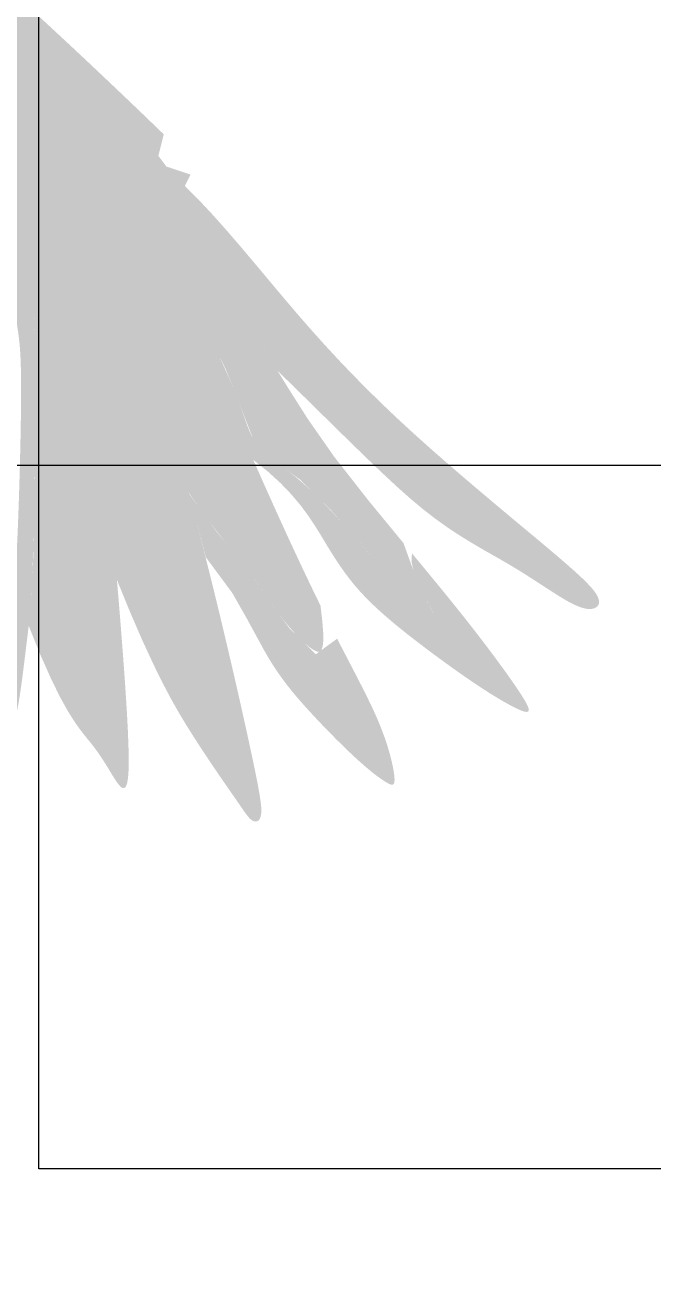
# Model space of a CAD drawing. Header units: millimetres. Extents: x 471 to 1044, y 7 to 541.
# Drawn here: x 847.76 to 855.75, y 113.46 to 129.3 of the extents above; entities that cross this region are included whole.
import ezdxf

# ---------------------------------------------------------------- set-up
doc = ezdxf.new("R2010")
doc.units = ezdxf.units.MM
doc.layers.add('Images', color=7, linetype='Continuous')
doc.layers.add('magpiefill', color=3, linetype='Continuous')
picture_1 = doc.add_image_def('image5.jpg', size_in_pixel=(1024, 768))
picture_2 = doc.add_image_def('image3.png', size_in_pixel=(1746, 774))

msp = doc.modelspace()

# ---------------------------------------------------------------- hatches: boundary and pattern name
at = {"layer": 'magpiefill', "true_color": 0x010101}
h = msp.add_hatch(color=18, dxfattribs=at)
h.dxf.hatch_style = 1
edge = h.paths.add_edge_path()
edge.add_line((837.7639250257876, 129.2351190321967), (836.7933756990819, 129.1358991152461))
edge.add_line((836.7933756990819, 129.1358991152461), (835.1414601036887, 128.050901048812))
edge.add_line((835.1414601036888, 128.0509010488119), (831.7432370940279, 125.5978614652768))
edge.add_line((831.743237094028, 125.5978614652769), (829.7609395849938, 123.7109072163996))
edge.add_line((829.7609395849938, 123.7109072163996), (829.430557671353, 123.7109072163996))
edge.add_line((829.4305576713527, 123.7109072163996), (829.1001742509147, 123.9939506670663))
edge.add_line((829.1001742509147, 123.9939506670664), (829.0529768346804, 124.1826457786189))
edge.add_line((829.0529768346805, 124.1826457786189), (828.0618280801633, 123.4278645490707))
edge.add_line((828.0618280801634, 123.4278645490707), (826.7402974120056, 122.4843874246321))
edge.add_line((826.7402974120055, 122.4843874246321), (826.5987051633023, 123.0976477121847))
edge.add_line((826.5987051633022, 123.0976477121848), (826.6459025795365, 123.4278645490708))
edge.add_line((826.6459025795366, 123.4278645490707), (827.2122730811469, 124.0411240532855))
edge.add_line((827.2122730811468, 124.0411240532856), (827.4010627460843, 124.182645778619))
edge.add_line((827.4010627460843, 124.1826457786189), (827.2594704973811, 124.2769933343952))
edge.add_line((827.2594704973812, 124.2769933343952), (826.3627165753329, 123.6637338301804))
edge.add_line((826.3627165753328, 123.6637338301804), (826.1267294941608, 123.8524289417329))
edge.add_line((826.1267294941608, 123.8524289417329), (826.1267294941608, 123.9939506670664))
edge.add_line((826.1267294941608, 123.9939506670664), (825.7491486574885, 123.9939506670664))
edge.add_line((825.7491486574884, 123.9939506670664), (825.6075564087852, 124.1826457786189))
edge.add_line((825.6075564087853, 124.1826457786189), (826.8346922444742, 124.8430794523909))
edge.add_line((826.8346922444744, 124.8430794523909), (827.0706793256461, 125.2676438450531))
edge.add_line((827.0706793256461, 125.267643845053), (827.4954575785532, 125.6450348514962))
edge.add_line((827.4954575785532, 125.6450348514962), (826.6459025795366, 125.5035131261627))
edge.add_line((826.6459025795366, 125.5035131261627), (827.3066679136155, 126.0695992441583))
edge.add_line((827.3066679136155, 126.0695992441583), (829.5249525038216, 127.343293205483))
edge.add_line((829.5249525038216, 127.343293205483), (831.6016448453247, 128.8528564479172))
edge.add_line((831.6016448453247, 128.8528564479172), (833.9615216842341, 130.2208979650181))
edge.add_line((833.9615216842342, 130.220897965018), (835.3774486916583, 131.0700267503425))
edge.add_line((835.3774486916582, 131.0700267503425), (835.5190409403614, 131.588939482119))
edge.add_line((835.5190409403613, 131.588939482119), (836.038214025737, 131.9191563190049))
edge.add_line((836.038214025737, 131.9191563190049), (836.6045845273471, 131.6832870378952))
edge.add_line((836.6045845273472, 131.6832870378952), (836.9821653640198, 131.7304612074523))
edge.add_line((836.9821653640197, 131.7304612074523), (837.7845229468018, 132.3908948812242))
edge.add_line((837.7845229468019, 132.3908948812242), (838.4452897876781, 132.8154592738865))
edge.add_line((838.4452897876781, 132.8154592738865), (838.4924872039124, 131.8719821494478))
edge.add_line((838.4924872039126, 131.8719821494478), (838.3036960321776, 131.1643750894567))
edge.add_line((838.3036960321776, 131.1643750894567), (838.1149063672399, 131.0700267503426))
edge.add_line((838.1149063672399, 131.0700267503425), (837.8317203630362, 131.1643750894567))
edge.add_line((837.8317203630361, 131.1643750894567), (837.4541410331609, 130.7869840830137))
edge.add_line((837.454141033161, 130.7869840830137), (838.0367201548407, 130.2916686194074))
edge.add_line((838.0367201548406, 130.2916686194074), (838.1390181398857, 130.7347378011408))
edge.add_line((838.1390181398858, 130.7347378011408), (838.6164092390289, 131.0073957591307))
edge.add_line((838.6164092390288, 131.0073957591306), (839.3324951343449, 131.0414780038793))
edge.add_line((839.332495134345, 131.0414780038794), (839.7416870745257, 130.9051490248845))
edge.add_line((839.7416870745255, 130.9051490248845), (839.7416870745255, 130.598408822146))
edge.add_line((839.7416870745255, 130.5984088221459), (839.4006942933074, 130.4620798431511))
edge.add_line((839.4006942933074, 130.4620798431511), (838.7528060501568, 130.3257508641561))
edge.add_line((838.7528060501566, 130.325750864156), (838.0026198219604, 129.7463527034277))
edge.add_line((838.0026198219605, 129.7463527034278), (838.0026198219605, 129.337365766443))
edge.add_line((838.0026198219605, 129.337365766443), (838.6164092390288, 129.5759414796841))
edge.add_line((838.6164092390288, 129.575941479684), (840.1167801886234, 130.1553396404125))
edge.add_line((840.1167801886234, 130.1553396404125), (841.1056627197898, 130.7006555563921))
edge.add_line((841.1056627197897, 130.700655556392), (842.0945437441586, 131.4163826961153))
edge.add_line((842.094543744159, 131.4163826961154), (843.3903202304608, 132.3706855490798))
edge.add_line((843.3903202304607, 132.3706855490798), (842.7083331612273, 132.1321098358387))
edge.add_line((842.7083331612268, 132.1321098358387), (842.060444918076, 131.8935341225975))
edge.add_line((842.0604449180762, 131.8935341225975), (841.3784578488428, 132.0639453463412))
edge.add_line((841.3784578488426, 132.0639453463413), (840.7646684317742, 132.5751790175721))
edge.add_line((840.7646684317742, 132.5751790175721), (840.3895753176764, 133.3249876187064))
edge.add_line((840.3895753176764, 133.3249876187064), (840.2531785065486, 134.1770437374246))
edge.add_line((840.2531785065487, 134.1770437374245), (840.4236756505564, 134.9609353666453))
edge.add_line((840.4236756505563, 134.9609353666453), (841.1397615458724, 135.7448269958661))
edge.add_line((841.1397615458725, 135.7448269958661), (840.7646684317745, 135.6084980168711))
edge.add_line((840.7646684317742, 135.6084980168711), (838.9915023531269, 134.6882774086554))
edge.add_line((838.9915023531269, 134.6882774086554), (837.4570295638548, 133.8362212899372))
edge.add_line((837.4570295638548, 133.8362212899373), (836.6045468574109, 133.1545763949627))
edge.add_line((836.6045468574109, 133.1545763949627), (836.1612545843503, 132.5070145280746))
edge.add_line((836.1612545843504, 132.5070145280746), (835.6838634852073, 132.1321098358387))
edge.add_line((835.6838634852072, 132.1321098358387), (835.1723735599815, 131.9957808568438))
edge.add_line((835.1723735599815, 131.9957808568438), (834.8654780980487, 132.1321098358387))
edge.add_line((834.8654780980489, 132.1321098358387), (834.6949824608386, 132.336603304331))
edge.add_line((834.6949824608384, 132.336603304331), (834.729081286921, 132.8137539474754))
edge.add_line((834.729081286921, 132.8137539474754), (835.0700740681391, 133.5976455766962))
edge.add_line((835.0700740681391, 133.5976455766962), (834.8313792719662, 134.1088792479271))
edge.add_line((834.8313792719662, 134.1088792479271), (834.7631801130035, 133.6658100661936))
edge.add_line((834.7631801130035, 133.6658100661936), (834.4562861578681, 133.4613165977012))
edge.add_line((834.4562861578681, 133.4613165977013), (833.7060999296722, 133.0182474159679))
edge.add_line((833.7060999296721, 133.0182474159678), (833.4674051334991, 133.1886586397115))
edge.add_line((833.4674051334994, 133.1886586397115), (833.2287088305291, 133.3249876187064))
edge.add_line((833.2287088305291, 133.3249876187064), (832.9900140343561, 133.5635633319475))
edge.add_line((832.9900140343561, 133.5635633319474), (832.887716049311, 133.9384680241834))
edge.add_line((832.8877160493112, 133.9384680241835), (832.9218148753937, 134.1770437374246))
edge.add_line((832.9218148753937, 134.1770437374245), (832.6149209202581, 134.245208226922))
edge.add_line((832.6149209202581, 134.245208226922), (832.4444237762506, 134.3815372059169))
edge.add_line((832.4444237762505, 134.3815372059169), (832.2057274732799, 134.620112919158))
edge.add_line((832.2057274732799, 134.620112919158), (832.0011315031899, 134.8927708771479))
edge.add_line((832.00113150319, 134.8927708771479), (832.1034294882351, 135.4040045483787))
edge.add_line((832.103429488235, 135.4040045483787), (832.0011315031899, 135.4040045483787))
edge.add_line((832.00113150319, 135.4040045483787), (831.6942375480544, 135.506251282625))
edge.add_line((831.6942375480544, 135.506251282625), (831.387343592919, 135.7789092406148))
edge.add_line((831.387343592919, 135.7789092406148), (831.2168464489113, 136.1197316881021))
edge.add_line((831.2168464489112, 136.1197316881021), (831.2850456078738, 136.4264718908406))
edge.add_line((831.2850456078738, 136.4264718908406), (831.3532432600389, 136.7672943383278))
edge.add_line((831.3532432600391, 136.7672943383278), (831.1827476228287, 136.8013765830766))
edge.add_line((831.1827476228286, 136.8013765830766), (830.8417533348133, 137.1081167858152))
edge.add_line((830.8417533348133, 137.1081167858152), (830.6371573647231, 137.5171029394621))
edge.add_line((830.6371573647232, 137.5171029394621), (830.6712561908057, 137.8920076316981))
edge.add_line((830.6712561908055, 137.8920076316981), (831.2509452749937, 138.2669123239341))
edge.add_line((831.2509452749939, 138.266912323934), (832.03523183607, 138.6758992609188))
edge.add_line((832.0352318360699, 138.6758992609189), (832.5808205873782, 139.1189684426523))
edge.add_line((832.5808205873782, 139.1189684426523), (833.0582116865213, 139.5279553796371))
edge.add_line((833.0582116865214, 139.5279553796371), (833.1264108454839, 139.5961198691345))
edge.add_line((833.1264108454839, 139.5961198691345), (833.2969079894916, 139.6642843586319))
edge.add_line((833.2969079894915, 139.664284358632), (833.5015039595818, 139.8346955823756))
edge.add_line((833.5015039595819, 139.8346955823756), (833.5356027856644, 139.9710245613705))
edge.add_line((833.5356027856644, 139.9710245613705), (833.5356027856644, 140.0732712956167))
edge.add_line((833.5356027856644, 140.0732712956167), (833.5015039595819, 140.2096002746115))
edge.add_line((833.5015039595819, 140.2096002746116), (833.3992059745368, 140.3118470088578))
edge.add_line((833.3992059745369, 140.3118470088578), (833.2969079894916, 140.3800114983552))
edge.add_line((833.2969079894915, 140.3800114983552), (833.1605096715663, 140.414093743104))
edge.add_line((833.1605096715664, 140.414093743104), (833.2628076566117, 140.4822582326015))
edge.add_line((833.2628076566116, 140.4822582326015), (833.3992059745368, 140.4822582326015))
edge.add_line((833.3992059745369, 140.4822582326015), (833.5356027856645, 140.5163404773501))
edge.add_line((833.5356027856644, 140.5163404773501), (833.7742990886347, 140.5163404773501))
edge.add_line((833.7742990886347, 140.5163404773501), (833.9106958997626, 140.5163404773501))
edge.add_line((833.9106958997625, 140.5163404773501), (834.0129938848075, 140.5504227220989))
edge.add_line((834.0129938848077, 140.5504227220989), (834.115291869853, 140.6185872115963))
edge.add_line((834.1152918698529, 140.6185872115963), (834.1834910288153, 140.78899843534))
edge.add_line((834.1834910288153, 140.78899843534), (834.2175913616952, 140.8912451695861))
edge.add_line((834.2175913616952, 140.8912451695861), (834.0811930437702, 141.0275741485811))
edge.add_line((834.0811930437703, 141.0275741485812), (833.6379007707097, 141.2661498618223))
edge.add_line((833.6379007707096, 141.2661498618222), (834.2175913616952, 141.1298208828272))
edge.add_line((834.2175913616952, 141.1298208828272), (834.5244853168308, 141.0616563933298))
edge.add_line((834.5244853168308, 141.0616563933298), (834.6949824608383, 141.163903127576))
edge.add_line((834.6949824608384, 141.163903127576), (834.6949824608384, 141.2320676170735))
edge.add_line((834.6949824608384, 141.2320676170734), (834.6949824608384, 141.4024788408171))
edge.add_line((834.6949824608384, 141.4024788408171), (834.5926829689961, 141.4706433303145))
edge.add_line((834.5926829689961, 141.4706433303146), (834.524485316831, 141.6410545540583))
edge.add_line((834.5244853168308, 141.6410545540583), (834.7972804458836, 141.6069723093095))
edge.add_line((834.7972804458836, 141.6069723093095), (834.9336772570113, 141.6069723093095))
edge.add_line((834.9336772570114, 141.6069723093095), (835.1382732271016, 141.6069723093095))
edge.add_line((835.1382732271015, 141.6069723093095), (835.1382732271015, 141.6751367988069))
edge.add_line((835.1382732271015, 141.6751367988069), (835.104174401019, 141.8796302672993))
edge.add_line((835.104174401019, 141.8796302672993), (835.0359752420566, 142.0159584629564))
edge.add_line((835.0359752420566, 142.0159584629564), (835.001876415974, 142.1863696867001))
edge.add_line((835.001876415974, 142.1863696867001), (835.1723735599816, 142.1863696867001))
edge.add_line((835.1723735599815, 142.1863696867001), (835.3087703711093, 142.2204519314487))
edge.add_line((835.3087703711094, 142.2204519314487), (835.3769695300718, 142.322698665695))
edge.add_line((835.3769695300718, 142.3226986656949), (835.4110683561544, 142.561274378936))
edge.add_line((835.4110683561544, 142.561274378936), (835.4451671822369, 142.6294388684334))
edge.add_line((835.4451671822369, 142.6294388684335), (835.5815655001621, 142.6294388684335))
edge.add_line((835.5815655001622, 142.6294388684335), (835.6838634852073, 142.6294388684335))
edge.add_line((835.6838634852072, 142.6294388684335), (835.7520626441699, 142.6976033579309))
edge.add_line((835.7520626441699, 142.6976033579309), (835.854360629215, 142.6976033579309))
edge.add_line((835.8543606292151, 142.6976033579309), (835.8884594552976, 142.8680145816746))
edge.add_line((835.8884594552976, 142.8680145816746), (835.8884594552976, 142.936179071172))
edge.add_line((835.8884594552976, 142.936179071172), (835.7179623112899, 143.0043435606695))
edge.add_line((835.71796231129, 143.0043435606694), (835.8543606292152, 143.0725080501669))
edge.add_line((835.8543606292151, 143.0725080501669), (835.9566586142604, 143.0725080501669))
edge.add_line((835.9566586142603, 143.0725080501669), (836.0930554253879, 143.0384258054183))
edge.add_line((836.093055425388, 143.0384258054182), (836.2635525693958, 143.0043435606694))
edge.add_line((836.2635525693956, 143.0043435606694), (836.5022473655686, 143.0384258054182))
edge.add_line((836.5022473655686, 143.0384258054182), (836.8432416535838, 143.1065902949157))
edge.add_line((836.8432416535838, 143.1065902949157), (837.0137387975916, 143.1065902949157))
edge.add_line((837.0137387975917, 143.1065902949157), (837.0137387975917, 142.9702613159208))
edge.add_line((837.0137387975917, 142.9702613159208), (837.0478376236742, 142.7998500921772))
edge.add_line((837.0478376236742, 142.7998500921772), (837.2865339266446, 142.6976033579309))
edge.add_line((837.2865339266443, 142.6976033579309), (837.5934278817799, 142.7998500921771))
edge.add_line((837.5934278817801, 142.7998500921772), (837.7639250257877, 142.5953566236848))
edge.add_line((837.7639250257876, 142.5953566236848), (838.0028624163484, 142.3577107324234))
edge.add_arc((778.8073841512971, 107.7973124628111), 68.54579327414928, 24.7196834331034, 30.277882808560207, ccw=False)
edge.add_arc((842.1801825767, 137.3728998237992), 1.434709815476074, 219.4264190677759, 277.5112522925736)
edge.add_arc((843.7307079348323, 134.7008122480839), 1.849170915570004, 76.09792839104102, 137.4828955815185, ccw=False)
edge.add_arc((843.6300590931844, 132.4392641682845), 4.092991028819266, 60.01917854986198, 82.34898294536907, ccw=False)
edge.add_arc((843.6853448979302, 129.9559602057414), 6.34858150695884, 55.16074552816218, 71.73216053091483, ccw=False)
edge.add_arc((847.1356757447277, 132.1439394414691), 3.027816357662309, 86.65890143975243, 120.31950619075)
edge.add_arc((848.0627056405085, 130.6464320569346), 4.788689476831216, 120.8490791888012, 144.9821508602809)
edge.add_arc((844.7879031426894, 133.0505794268205), 0.7326555080565207, 152.0183299640194, 206.9559763139688)
edge.add_arc((788.7812842034712, 65.2357854016424), 87.28074593232499, 45.89312228263083, 50.63922831697852, ccw=False)
edge.add_line((849.5285956208957, 127.9070927604129), (849.4600062013959, 127.6332543123443))
edge.add_line((849.4600062013963, 127.6332543123444), (849.5623041864416, 127.4969253333495))
edge.add_line((849.5623041864412, 127.4969253333495), (849.869199648374, 127.3946785991033))
edge.add_line((849.8691996483742, 127.3946785991033), (849.7669016633291, 127.1901851306109))
edge.add_line((849.7669016633292, 127.190185130611), (849.9032984744568, 127.0197739068673))
edge.add_line((849.9032984744565, 127.0197739068673), (849.9714976334192, 126.8493626831236))
edge.add_line((849.9714976334192, 126.8493626831236), (849.7328013304489, 126.6448692146313))
edge.add_line((849.7328013304493, 126.6448692146313), (849.6987025043668, 126.4403757461388))
edge.add_line((849.6987025043666, 126.4403757461388), (849.8010004894116, 126.2358822776465))
edge.add_line((849.8010004894115, 126.2358822776465), (849.5282053603587, 126.1336355434003))
edge.add_line((849.5282053603589, 126.1336355434003), (849.2554102313061, 126.2018000328978))
edge.add_line((849.2554102313063, 126.2018000328977), (849.2895090573888, 125.9632243196566))
edge.add_line((849.2895090573886, 125.9632243196567), (848.9144174500879, 125.8609775854106))
edge.add_line((848.9144174500877, 125.8609775854105), (848.74392030608, 125.9632243196566))
edge.add_line((848.7439203060801, 125.9632243196567), (848.641622321035, 125.9973065644054))
edge.add_line((848.6416223210351, 125.9973065644054), (848.53932433599, 125.8609775854106))
edge.add_line((848.5393243359902, 125.8609775854105), (848.3688271919824, 125.7246486064155))
edge.add_line((848.3688271919821, 125.7246486064156), (848.1983300479743, 125.7928130959131))
edge.add_line((848.1983300479744, 125.7928130959131), (847.7550377749138, 125.4860728931746))
edge.add_line((847.7550377749137, 125.4860728931745), (847.7550377749137, 125.6224018721694))
edge.add_line((847.7550377749137, 125.6224018721695), (847.4481438197784, 125.8950598301592))
edge.add_line((847.4481438197784, 125.8950598301592), (847.4481438197784, 126.0313888091542))
edge.add_line((847.4481438197784, 126.0313888091542), (847.3799446608157, 125.9632243196567))
edge.add_line((847.3799446608157, 125.9632243196567), (847.1753486907256, 125.6564841169181))
edge.add_line((847.1753486907257, 125.6564841169181), (847.1753486907257, 125.4519906484257))
edge.add_line((847.1753486907257, 125.4519906484257), (847.1753486907257, 125.0089214666923))
edge.add_line((847.1753486907257, 125.0089214666924), (846.9366538945528, 125.0089214666924))
edge.add_line((846.9366538945526, 125.0089214666924), (846.8343559095073, 125.1111682009385))
edge.add_line((846.8343559095076, 125.1111682009385), (846.8002555766277, 125.1793326904359))
edge.add_line((846.8002555766277, 125.1793326904359), (846.4592627954098, 125.2815794246821))
edge.add_line((846.4592627954096, 125.2815794246821), (846.2887656514018, 125.3838261589283))
edge.add_line((846.288765651402, 125.3838261589283), (846.2205664924393, 125.3156616694309))
edge.add_line((846.2205664924393, 125.3156616694309), (846.2205664924393, 125.1452504456873))
edge.add_line((846.2205664924393, 125.1452504456872), (846.0159705223492, 124.8725924876973))
edge.add_line((846.0159705223489, 124.8725924876973), (845.879573711221, 124.9748392219435))
edge.add_line((845.8795737112212, 124.9748392219436), (845.8795737112212, 125.0770859561898))
edge.add_line((845.8795737112212, 125.0770859561898), (845.4703802642431, 124.9748392219435))
edge.add_line((845.4703802642432, 124.9748392219436), (845.2657842941529, 124.7362635087025))
edge.add_line((845.2657842941528, 124.7362635087025), (844.8224935278898, 124.5658522849588))
edge.add_line((844.8224935278897, 124.5658522849588), (844.6178975577994, 124.668099019205))
edge.add_line((844.6178975577998, 124.668099019205), (844.5155980659571, 124.8385102429486))
edge.add_line((844.5155980659567, 124.8385102429487), (844.3451024287466, 124.8385102429487))
edge.add_line((844.3451024287467, 124.8385102429487), (843.9700093146487, 124.5317700402101))
edge.add_line((843.9700093146487, 124.5317700402101), (843.6290150266332, 124.1909475927228))
edge.add_line((843.6290150266334, 124.1909475927229), (843.2880222454155, 123.7819606557381))
edge.add_line((843.2880222454153, 123.781960655738), (843.0152271163624, 123.4411382082508))
edge.add_line((843.0152271163627, 123.4411382082508), (842.7765308133924, 123.2025632783476))
edge.add_line((842.7765308133924, 123.2025632783476), (842.4355380321742, 123.1003165441013))
edge.add_line((842.4355380321742, 123.1003165441013), (842.1286425702415, 123.1684810335987))
edge.add_line((842.1286425702413, 123.1684810335988), (841.924046600151, 123.3729737187534))
edge.add_line((841.9240466001509, 123.3729737187534), (841.7194506300606, 123.5774671872457))
edge.add_line((841.7194506300605, 123.5774671872458), (841.6171526450154, 123.8842073899843))
edge.add_line((841.6171526450155, 123.8842073899843), (841.4466555010077, 124.1227831032254))
edge.add_line((841.4466555010079, 124.1227831032253), (841.2761583570001, 124.1568653479741))
edge.add_line((841.276158357, 124.1568653479741), (841.0715623869097, 124.2250298374716))
edge.add_line((841.0715623869096, 124.2250298374716), (840.9010667496995, 124.2250298374716))
edge.add_line((840.9010667496996, 124.2250298374716), (840.5941712877666, 124.7021812639538))
edge.add_line((840.5941712877666, 124.7021812639538), (840.2872773326312, 125.1111682009385))
edge.add_line((840.287277332631, 125.1111682009385), (840.1508805215034, 125.1111682009385))
edge.add_line((840.1508805215035, 125.1111682009385), (839.8780853924504, 125.2474971799335))
edge.add_line((839.8780853924504, 125.2474971799335), (839.4006942933073, 125.6905663616669))
edge.add_line((839.4006942933074, 125.6905663616669), (839.2642959753824, 125.8950598301592))
edge.add_line((839.2642959753823, 125.8950598301592), (839.1960983232173, 126.0313888091542))
edge.add_line((839.1960983232173, 126.0313888091542), (839.1619979903371, 126.2358822776466))
edge.add_line((839.1619979903371, 126.2358822776465), (839.0256011792095, 126.2358822776465))
edge.add_line((839.0256011792094, 126.2358822776465), (838.7187072240738, 126.3381290118927))
edge.add_line((838.7187072240738, 126.3381290118928), (838.6846068911939, 126.4062935013902))
edge.add_line((838.6846068911939, 126.4062935013902), (838.5482100800663, 126.6107869698826))
edge.add_line((838.5482100800664, 126.6107869698825), (838.5141112539839, 126.6789514593799))
edge.add_line((838.5141112539839, 126.67895145938), (838.3436141099761, 127.0538561516159))
edge.add_line((838.343614109976, 127.0538561516159), (838.1390181398857, 127.1901851306109))
edge.add_line((838.1390181398858, 127.190185130611), (838.0367201548407, 127.2924318648571))
edge.add_line((838.0367201548406, 127.2924318648571), (837.9003218369154, 127.4969253333495))
edge.add_line((837.9003218369155, 127.4969253333495), (837.8321226779531, 127.7695832913393))
edge.add_line((837.8321226779528, 127.7695832913392), (837.8321226779528, 127.9399937317451))
edge.add_line((837.8321226779528, 127.9399937317451), (838.0708189809231, 128.2808161792325))
edge.add_line((838.0708189809231, 128.2808161792324), (837.9685209958778, 128.2467339344836))
edge.add_line((837.968520995878, 128.2467339344836), (837.7298246929076, 128.5193918924735))
edge.add_line((837.7298246929076, 128.5193918924735), (837.6957258668251, 128.7579676057147))
edge.add_line((837.6957258668251, 128.7579676057147), (837.968520995878, 129.1669545426993))
edge.add_line((837.968520995878, 129.1669545426993), (837.7639250257877, 129.2351190321967))
at = {"layer": 'magpiefill'}
h = msp.add_hatch(color=253, dxfattribs=at)
h.dxf.hatch_style = 1
h.paths.add_polyline_path([(853.5413999579443, 123.3741694864352), (853.3300902440858, 123.5540780706218), (853.1165250088832, 123.7384098114627), (852.9042731091051, 123.9248532453861), (852.7865336621123, 124.0305978413257), (852.793484508117, 123.913178120315), (852.7661606065924, 123.8479688074917), (852.7096214992428, 123.8273808176599), (852.6289267277728, 123.8438250656237), (852.5291358338857, 123.889712466187), (852.4153083592867, 123.9574539341539), (852.2925038456799, 124.0394603843284), (852.1657818347692, 124.1281427315147), (852.0394395050537, 124.2173384454239), (851.9147245822126, 124.3065912153966), (851.792122428719, 124.3968712856807), (851.6721184070473, 124.4891489005242), (851.5551978796705, 124.5843943041749), (851.4418462090628, 124.6835777408805), (851.3325487576979, 124.7876694548892), (851.227790888049, 124.8976396904487), (851.1279009330844, 125.0140520462393), (851.0325791077478, 125.1358435386704), (850.9413685974771, 125.2615445385841), (850.853812587711, 125.3896854168221), (850.7694542638867, 125.5187965442265), (850.6878368114433, 125.6474082916387), (850.608503415818, 125.7740510299012), (850.5309972624493, 125.8972551298557), (850.4568216051268, 126.014373410712), (850.3953199710488, 126.1180484851541), (850.3577959557635, 126.1997454142335), (850.3555531548211, 126.2509292590022), (850.3998951637707, 126.2630650805119), (850.5021255781619, 126.2276179398145), (850.6735479935439, 126.1360528979618), (850.925466005466, 125.9798350160057), (850.8725952209145, 126.0428881115369), (850.6929200330994, 126.2577460922353), (850.5128527769168, 126.4711953935681), (850.3328337756359, 126.6802552374234), (850.1533033525245, 126.8819448456893), (849.9747018308506, 127.0732834402542), (849.7974695338828, 127.2512902430061), (849.7669016633292, 127.190185130611), (849.9032984744565, 127.0197739068673), (849.9714976334192, 126.8493626831236), (849.8011051503734, 126.7033857684017), (849.8974852455142, 126.5628841686417), (850.0000153085173, 126.4121752477409), (850.1072131241606, 126.2532553148943), (850.2175964772212, 126.0881206792968), (850.329683152476, 125.918767650143), (850.4419909347037, 125.7471925366282), (850.5530376086806, 125.5753916479472), (850.6613409591844, 125.405361293295), (850.7658156995387, 125.2387151238316), (850.8669642572543, 125.0755361585796), (850.9656859883864, 124.9155247585269), (850.9747532247782, 124.90086487001), (851.3085309825403, 124.5736491869635), (851.6041785056289, 124.2827825006889), (851.866245657948, 124.0252734886165), (852.0992823034014, 123.798130828177), (852.3078383058939, 123.598363196801), (852.4964635293288, 123.4229792719191), (852.6697078376112, 123.2689877309619), (852.8321210946444, 123.13339725136), (852.9875353008513, 123.0133797595565), (853.136911002727, 122.9067601780444), (853.2804908832852, 122.8115266783289), (853.4185176255398, 122.7256674319156), (853.5512339125041, 122.6471706103098), (853.6788824271923, 122.5740243850169), (853.8017058526173, 122.5042169275422), (853.9199468717936, 122.4357364093914), (854.0337363433821, 122.3670965507503), (854.1427578286387, 122.2989132665279), (854.2465830644671, 122.2323280203137), (854.34478378777, 122.1684822756974), (854.436931735451, 122.1085174962685), (854.5225986444136, 122.0535751456167), (854.6013562515616, 122.0047966873315), (854.6727762937983, 121.9633235850025), (854.736592295518, 121.9300024241908), (854.793184931081, 121.9045002783442), (854.8430966623371, 121.8861893428817), (854.8868699511379, 121.8744418132225), (854.9250472593342, 121.868629884786), (854.9581710487762, 121.8681257529913), (854.9867837813156, 121.8723016132574), (855.0114279188026, 121.8805296610038), (855.0324032424439, 121.8923295303358), (855.0490388108672, 121.9078106101042), (855.0604210020558, 121.9272297278461), (855.065636193993, 121.9508437110984), (855.0637707646626, 121.9789093873983), (855.0539110920474, 122.0116835842828), (855.0351435541309, 122.0494231292889), (855.0065545288969, 122.0923848499537), (854.9671875668339, 122.1410015498772), (854.9159149084546, 122.1964099369113), (854.8515659667771, 122.259922694971), (854.7729701548199, 122.3328525079714), (854.6789568856013, 122.4165120598274), (854.5683555721387, 122.5122140344538), (854.4399956274508, 122.6212711157658), (854.2927064645562, 122.7449959876782), (854.1261074037641, 122.8840973095247), (853.9429773945524, 123.0368676423146), (853.7468852936893, 123.2009955224754)])
h = msp.add_hatch(color=255, dxfattribs=at)
h.dxf.hatch_style = 1
h.paths.add_polyline_path([(850.6705154185445, 124.0251825599202), (850.7031061199621, 123.9727038387379), (850.7405219461787, 123.923592439473), (850.7836194310869, 123.8775011713113), (850.832227265302, 123.8333789378752), (850.8859171786205, 123.7899986663959), (850.9442609008381, 123.7461332841051), (851.262512144857, 123.5143083140468), (851.6590711064916, 123.121468651837), (851.8991796745106, 122.849639688662), (851.9366808820353, 122.8062504954031), (852.180796727477, 122.525620097338), (852.2127575316651, 122.489536796747), (852.2911106665317, 122.4028332616522), (852.3777435166928, 122.3091097463352), (852.4732366111396, 122.2081807657172), (852.5734120162008, 122.1048261887427), (852.6729021825397, 122.0050672228625), (852.766339560819, 121.9149250755268), (852.8483566017023, 121.8404209541865), (852.9135857558524, 121.787576066292), (852.9566594739324, 121.7624116192939), (852.9722102066055, 121.7709488206427), (852.9592890033684, 121.8106341904508), (852.8048012398469, 122.1124834849138), (852.7480223295663, 122.2368260836637), (852.5780923442915, 122.7065043174386), (852.1307209256609, 123.2506447238069), (851.6954815575484, 123.8072629754284), (851.365382467425, 124.2799083652063), (851.1241490890895, 124.6593219542782), (850.7639500453699, 125.2416910022088), (850.6613409591839, 125.405361293295), (850.5530376086806, 125.5753916479472), (850.4419909347037, 125.7471925366282), (850.329683152476, 125.9187676501431), (850.2175964772212, 126.0881206792968), (850.1072131241606, 126.2532553148944), (850.0000153085173, 126.412175247741), (849.8974852455142, 126.5628841686417), (849.8011051503734, 126.7033857684017), (849.7328013304493, 126.6448692146313), (849.6987025043666, 126.4403757461388), (849.8010004894115, 126.2358822776465), (849.7781513347429, 126.2273181531577), (849.8173331895462, 126.0592223885369), (849.8627092695117, 125.9046044697805), (849.9129378740683, 125.7618651239148), (849.9666773026454, 125.6294050779662), (850.0225858546712, 125.5056250589611), (850.0793218295751, 125.3889257939255), (850.1355435267863, 125.2777080098859), (850.3179259273722, 124.917625950796), (850.4513215373779, 124.5861728820033), (850.6594846323662, 124.0465791755854)])
h = msp.add_hatch(color=255, dxfattribs=at)
h.dxf.hatch_style = 1
h.paths.add_polyline_path([(851.5808499353536, 125.2233364383335), (851.4051502805021, 125.4189638094913), (851.229008098371, 125.6208692244897), (851.0514380170946, 125.8296022295843), (850.925466005466, 125.9798350160057), (850.6735479935439, 126.1360528979618), (850.5021255781619, 126.2276179398145), (850.3998951637707, 126.2630650805119), (850.3555531548211, 126.2509292590022), (850.3577959557635, 126.1997454142335), (850.3953199710488, 126.1180484851541), (850.4568216051268, 126.014373410712), (850.5309972624493, 125.8972551298556), (850.608503415818, 125.7740510299012), (850.6878368114433, 125.6474082916388), (850.7694542638867, 125.5187965442264), (850.853812587711, 125.3896854168221), (850.9413685974771, 125.2615445385841), (851.0325791077478, 125.1358435386704), (851.1279009330844, 125.0140520462393), (851.227790888049, 124.8976396904487), (851.3325487576979, 124.7876694548892), (851.4418462090628, 124.6835777408805), (851.5551978796705, 124.5843943041749), (851.6721184070473, 124.4891489005242), (851.792122428719, 124.3968712856807), (851.9147245822126, 124.3065912153966), (852.0394395050537, 124.2173384454239), (852.1657818347692, 124.1281427315147), (852.2925038456799, 124.0394603843284), (852.4153083592867, 123.9574539341539), (852.5291358338857, 123.889712466187), (852.6289267277728, 123.8438250656237), (852.7096214992428, 123.8273808176599), (852.7661606065924, 123.8479688074917), (852.793484508117, 123.913178120315), (852.7865336621123, 124.0305978413257), (852.6969034015208, 124.1110969088197), (852.4971781816223, 124.2954238506414), (852.3046334997941, 124.4784951695301), (852.1179988451452, 124.6615664766147), (851.9360037067834, 124.8458933830242), (851.7573775738167, 125.0327314998875)])
h = msp.add_hatch(color=255, dxfattribs=at)
h.dxf.hatch_style = 1
h.paths.add_polyline_path([(850.6228215297808, 123.8666675821704), (850.4942585210613, 124.157252576397), (850.3592374341654, 124.4584001692779), (850.2160709700449, 124.7704263159529), (850.0630718296518, 125.0936469715626), (849.8985527139387, 125.4283780912469), (849.7208263238565, 125.7749356301462), (849.5282053603589, 126.1336355434003), (849.2554102313063, 126.2018000328977), (849.2895090573886, 125.9632243196567), (849.1168677722387, 125.9161637956165), (849.1894795615219, 125.68319515242), (849.2766944733546, 125.3929067004445), (849.3756269236026, 125.0548078178799), (849.4833913281316, 124.6784078829161), (849.5971021028074, 124.2732162737429), (849.7138736634959, 123.8487423685501), (849.8308204260622, 123.4144955455276), (849.8489341401444, 123.3455980852485), (849.9802666051339, 123.1561369005471), (850.0944635496492, 122.9983368559454), (850.1937934378172, 122.8671857304995), (850.2805247337653, 122.7576713032655), (850.3569259016206, 122.6647813532995), (850.4252654055106, 122.5835036596576), (850.4878117095625, 122.508826001396), (850.5468332779035, 122.4357361575708), (850.6042752210963, 122.3601809365738), (850.6607892354457, 122.2819432641404), (850.7167036636922, 122.201765095342), (850.7723468485754, 122.1203883852494), (850.8280471328355, 122.0385550889343), (850.8841328592132, 121.9570071614675), (850.9409323704488, 121.8764865579202), (850.9987740092813, 121.7977352333638), (851.0577862599714, 121.7215450800816), (851.1172981728544, 121.6489077392062), (851.1764389397861, 121.5808647890819), (851.234337752622, 121.5184578080538), (851.290123803217, 121.4627283744664), (851.3429262834268, 121.4147180666643), (851.391874385107, 121.3754684629924), (851.4360973001124, 121.3460211417951), (851.4747375989493, 121.3280499211527), (851.5069913667251, 121.3257575780878), (851.5320680671973, 121.3439791293582), (851.5491771641248, 121.387549591722), (851.5575281212643, 121.4613039819372), (851.5563304023742, 121.5700773167617), (851.5447934712131, 121.7187046129536), (851.5221267915379, 121.9120208872708), (851.4224127338473, 122.1167552299285), (851.3176191569507, 122.3359419395888), (851.2096707079838, 122.5655587392557), (851.0985816653445, 122.8055057486025), (850.984366307431, 123.0556830873029), (850.8670389126407, 123.3159908750302), (850.7466137593717, 123.5863292314578)])
h = msp.add_hatch(color=253, dxfattribs=at)
h.dxf.hatch_style = 1
h.paths.add_polyline_path([(853.466172997985, 121.6143072039884), (853.354715214595, 121.7563382713644), (853.2380516729129, 121.9025404249072), (853.1171340641679, 122.0520528138099), (852.9929616629968, 122.2040764171011), (852.8665337440345, 122.3578122138094), (852.738849581918, 122.5124611829631), (852.6855751653363, 122.5769042195286), (852.6793655304125, 122.4759370073575), (852.703219330054, 122.3606594003365), (852.7480223295663, 122.2368260836637), (852.8048012398469, 122.1124834849138), (852.8645827717935, 121.9956780316619), (852.9183936363036, 121.8944561514828), (852.9572605442752, 121.8168642719515), (852.9722102066055, 121.7709488206427), (852.9566594739324, 121.7624116192939), (852.9135857558524, 121.787576066292), (852.8483566017023, 121.8404209541865), (852.766339560819, 121.9149250755268), (852.6729021825397, 122.0050672228625), (852.5734120162008, 122.1048261887427), (852.4732366111396, 122.2081807657172), (852.3777435166928, 122.3091097463352), (852.2911106665317, 122.4028332616522), (852.2127575316651, 122.489536796747), (852.1409139674381, 122.5706471752048), (852.0738098291934, 122.6475912206104), (852.009674972275, 122.7217957565487), (851.9467392520271, 122.7946876066048), (851.8832325237934, 122.8676935943634), (851.8173846429179, 122.9422405434097), (851.7478584837529, 123.0193177179907), (851.6750489966873, 123.0981641450034), (851.5997841511182, 123.1775812920067), (851.5228919164431, 123.2563706265599), (851.4452002620594, 123.333333616222), (851.3675371573643, 123.407271728552), (851.2907305717547, 123.4769864311093), (851.2156084746287, 123.5412791914526), (851.1429322188508, 123.5993557446762), (851.0731966911574, 123.6520388960138), (851.0068301617519, 123.7005557182339), (850.9442609008381, 123.7461332841051), (850.8859171786205, 123.7899986663959), (850.832227265302, 123.8333789378752), (850.7836194310869, 123.8775011713113), (850.7405219461787, 123.923592439473), (850.7031061199621, 123.9727038387379), (850.6705154185445, 124.0251825599202), (850.6416363472138, 124.0811998174432), (850.6153554112582, 124.1409268257304), (850.5905591159656, 124.2045347992051), (850.5661339666246, 124.2721949522905), (850.5409664685233, 124.34407849941), (850.5139431269497, 124.420356654987), (850.4841312725464, 124.5011245375442), (850.4513215373779, 124.5861728820033), (850.4154853788625, 124.675216327385), (850.3765942544185, 124.7679695127105), (850.334619621465, 124.8641470770006), (850.2895329374207, 124.9634636592763), (850.2413056597036, 125.0656338985587), (850.1899092457331, 125.1703724338687), (850.1355435267863, 125.2777080098859), (850.0793218295751, 125.3889257939255), (850.0225858546712, 125.5056250589611), (849.9666773026454, 125.6294050779662), (849.9129378740683, 125.7618651239148), (849.8627092695117, 125.9046044697805), (849.8173331895462, 126.0592223885369), (849.7781513347429, 126.2273181531577), (849.5282053603589, 126.1336355434003), (849.7208263238565, 125.7749356301462), (849.8985527139387, 125.4283780912469), (850.0630718296518, 125.0936469715626), (850.2160709700449, 124.7704263159529), (850.3592374341654, 124.4584001692779), (850.4942585210617, 124.157252576397), (850.6228215297808, 123.8666675821704), (850.6670742323606, 123.7664534597105), (850.8577481595851, 123.6126993985134), (851.019085222443, 123.4647321714125), (851.1549011588038, 123.3227524013433), (851.2690117065379, 123.1869607112416), (851.3652326035146, 123.057557724043), (851.447379587604, 122.9347440626829), (851.5192683966754, 122.818720350097), (851.5847147685988, 122.7096872092208), (851.6470626536377, 122.6076620092791), (851.7077688516276, 122.5119291046521), (851.7678183747978, 122.421589596009), (851.8281962353778, 122.3357445840194), (851.889887445597, 122.2534951693524), (851.9538770176844, 122.1739424526775), (852.0211499638697, 122.0961875346639), (852.0926912963816, 122.019331515981), (852.1692171706311, 121.9426443381152), (852.2503683147527, 121.8660713058215), (852.3355166000608, 121.7897265646718), (852.4240338978718, 121.7137242602381), (852.5152920795006, 121.6381785380925), (852.6086630162629, 121.563203543807), (852.7035185794741, 121.4889134229537), (852.7992306404492, 121.4154223211044), (852.895166314592, 121.3429014572731), (852.9906736936557, 121.2717503442407), (853.0850961134813, 121.20242556823), (853.177776909911, 121.1353837154638), (853.2680594187852, 121.0710813721649), (853.3552869759453, 121.0099751245559), (853.4388029172335, 120.9525215588598), (853.5179505784897, 120.8991772612992), (853.5921970150196, 120.8502941836723), (853.6615041599782, 120.8058057400784), (853.7259576659856, 120.765540710192), (853.785643185661, 120.7293278736879), (853.8406463716235, 120.6969960102405), (853.8910528764925, 120.6683738995247), (853.9369483528874, 120.6432903212149), (853.9784184534276, 120.6215740549858), (854.0155535890137, 120.6030871729706), (854.0484632036726, 120.5878249171364), (854.0772614997111, 120.5758158219087), (854.1020626794382, 120.5670884217133), (854.1229809451609, 120.561671250976), (854.1401304991875, 120.5595928441222), (854.1536255438261, 120.5608817355777), (854.1635802813842, 120.5655664597681), (854.16993285065, 120.5738800639029), (854.1719171363304, 120.5868736463272), (854.1685909596138, 120.6058028181702), (854.1590121416878, 120.6319231905604), (854.1422385037388, 120.6664903746271), (854.117327866956, 120.7107599814992), (854.0833380525257, 120.7659876223055), (854.0393268816358, 120.833428908175), (853.9846281676425, 120.9139351817183), (853.9196796925737, 121.0067407114711), (853.8451952306266, 121.1106754974508), (853.7618885559971, 121.224569539675), (853.6704734428829, 121.3472528381611), (853.57166366548, 121.4775553929264)])
h = msp.add_hatch(color=255, dxfattribs=at)
h.dxf.hatch_style = 1
h.paths.add_polyline_path([(849.6668866314965, 123.5291485484816), (849.5909580522059, 123.7967915714473), (849.5069334127386, 124.0917952090676), (849.4152186192111, 124.4113456508848), (849.3162195777397, 124.7526290864406), (849.2103421944405, 125.112831705277), (849.0979923754287, 125.489139696936), (848.9795760268214, 125.8787392509595), (848.9144174500877, 125.8609775854105), (848.7439203060801, 125.9632243196567), (848.6416223210351, 125.9973065644054), (848.5481279884127, 125.8727099078573), (848.569599651906, 125.7665608600902), (848.5935523576097, 125.6634778868442), (848.6192401160913, 125.5620935018902), (848.645916937918, 125.461040218999), (848.6728368336564, 125.3589505519414), (848.6992538138754, 125.2544570144885), (848.7244218891417, 125.1461921204112), (848.7475950700225, 125.0327883834801), (848.7682183175586, 124.913379706588), (848.7865003946847, 124.7891055491131), (848.8028410148088, 124.6616067595551), (848.817639891339, 124.5325241864139), (848.8312967376835, 124.4034986781893), (848.8442112672494, 124.2761710833812), (848.8567831934454, 124.1521822504893), (848.8694122296795, 124.0331730280134), (848.8823886435564, 123.9203157906901), (848.8955649194675, 123.8129090182021), (848.9086840960015, 123.709782716469), (848.9214892117468, 123.6097668914101), (848.9337233052922, 123.5116915489449), (848.9451294152257, 123.4143866949929), (848.9554505801354, 123.3166823354736), (848.9644298386108, 123.2174084763063), (848.9719767773811, 123.1157993899618), (848.978667175744, 123.0127064151158), (848.9852433611384, 122.9093851569951), (848.9924476610029, 122.8070912208267), (849.0010224027762, 122.7070802118375), (849.0117099138977, 122.6106077352543), (849.0252525218054, 122.5189293963041), (849.0423925539392, 122.4333008002138), (849.0637295821869, 122.3545780413967), (849.0892921562374, 122.2820191710115), (849.1189660702296, 122.2144827294033), (849.1526371183015, 122.1508272569173), (849.1901910945919, 122.0899112938985), (849.2315137932394, 122.0305933806921), (849.2764910083822, 121.9717320576431), (849.325008534159, 121.9121858650967), (849.3768427194975, 121.8510939519184), (849.4313321324805, 121.7887179010548), (849.4877058959817, 121.725599903973), (849.5451931328728, 121.6622821521404), (849.6030229660266, 121.5993068370236), (849.6604245183164, 121.5372161500902), (849.7166269126135, 121.4765522828069), (849.7708592717916, 121.4178574266408), (849.8224458902739, 121.3617498710909), (849.8710917486894, 121.3091522977828), (849.9165969992184, 121.2610634863734), (849.9587617940404, 121.2184822165201), (849.9973862853356, 121.18240726788), (850.0322706252839, 121.1538374201105), (850.0632149660657, 121.1337714528687), (850.090019459861, 121.1232081458117), (850.1125413576344, 121.1229655474521), (850.1308663054899, 121.1331387817229), (850.145137048318, 121.1536422414126), (850.1554963310066, 121.1843903193093), (850.1620868984458, 121.2252974082016), (850.1650514955243, 121.2762779008775), (850.1645328671318, 121.3372461901257), (850.1606737581571, 121.4081166687343), (850.153635950169, 121.4885468996595), (850.143657371453, 121.5771671265281), (850.1309949869749, 121.6723507631347), (850.115905761699, 121.7724712232741), (850.0986466605912, 121.8759019207408), (850.0794746486165, 121.9810162693295), (850.0586466907396, 122.0861876828348), (850.0364197519264, 122.1897895750513), (850.0128461809711, 122.2912202979552), (849.98715986199, 122.393977956248), (849.958390062928, 122.502585592813), (849.9255660517304, 122.6215662505332), (849.8877170963431, 122.7554429722917), (849.843872464711, 122.9087388009717), (849.79306142478, 123.0859767794563), (849.7343132444946, 123.2916799506286)])
h = msp.add_hatch(color=255, dxfattribs=at)
h.dxf.hatch_style = 1
h.paths.add_polyline_path([(847.8682807154812, 122.5183717901954), (847.8444221925258, 122.0070277015848), (847.9229043015528, 121.8608189113855), (847.9995265092732, 121.7339844566861), (848.0727546219239, 121.6269383470479), (848.1425262051778, 121.5373527675691), (848.2087788247065, 121.462899903348), (848.2714500461836, 121.4012519394827), (848.3304774352803, 121.3500810610715), (848.3857985576699, 121.3070594532126), (848.4374256239132, 121.2702115998272), (848.4856694241319, 121.2389711801287), (848.5309153933351, 121.2131241721528), (848.5735489665333, 121.192456553936), (848.6139555787365, 121.1767543035143), (848.6525206649551, 121.1658033989239), (848.6896296601992, 121.1593898182008), (848.7256679994787, 121.1572995393812), (848.7609691063246, 121.1597314818595), (848.795658358353, 121.1685363304628), (848.8298091217005, 121.1859777113763), (848.8634947625044, 121.2143192507855), (848.8967886469006, 121.2558245748757), (848.9297641410274, 121.3127573098322), (848.9624946110205, 121.3873810818401), (848.9950534230177, 121.4819595170852), (848.9812650682895, 121.6585053734779), (848.9640488444263, 121.8720822617459), (848.9467184360235, 122.0798376982981), (848.9291025378418, 122.2835409493376), (848.9110298446437, 122.4849612810673), (848.8923290511896, 122.6858679596901), (848.8728288522409, 122.8880302514093), (848.8523579425594, 123.0932174224278), (848.8307783254684, 123.3025638004336), (848.8080852385413, 123.5146639590542), (848.7843072279118, 123.727477533402), (848.7594728397164, 123.9389641585893), (848.7336106200885, 124.1470834697285), (848.706749115164, 124.3497951019322), (848.6789168710782, 124.5450586903125), (848.6501424339651, 124.730833869982), (848.620414064155, 124.9052639475357), (848.589558878756, 125.0672269155001), (848.5573637090718, 125.2157844378841), (848.523615386405, 125.3499981786968), (848.4881007420597, 125.4689298019472), (848.4506066073384, 125.5716409716444), (848.410919813545, 125.6571933517975), (848.3688271919821, 125.7246486064156), (848.1983300479744, 125.7928130959131), (847.8874673898965, 125.5777087944004), (847.8931951116126, 125.0359656583258), (847.891467568759, 124.2470096492512), (847.8835590396095, 123.3877580436365)])
h = msp.add_hatch(color=253, dxfattribs=at)
h.dxf.hatch_style = 1
h.paths.add_polyline_path([(850.4968305180107, 120.6988320210437), (850.423699895515, 121.0199417106498), (850.3423323538279, 121.3699160975273), (850.25325608351, 121.7448314099319), (850.1569992751213, 122.1407638761192), (850.0540901192223, 122.5537897243451), (849.9450568063728, 122.9799851828652), (849.8308204260622, 123.4144955455276), (849.7138736634959, 123.8487423685501), (849.5971021028074, 124.2732162737428), (849.4833913281316, 124.6784078829161), (849.3756269236026, 125.0548078178799), (849.2766944733546, 125.3929067004445), (849.1894795615219, 125.6831951524199), (849.1168677722387, 125.9161637956165), (848.9795760268214, 125.8787392509595), (849.0979923754287, 125.4891396969359), (849.2103421944405, 125.112831705277), (849.3162195777397, 124.7526290864406), (849.4152186192111, 124.4113456508848), (849.5069334127386, 124.0917952090677), (849.5909580522059, 123.7967915714473), (849.6668866314965, 123.5291485484816), (849.7343132444946, 123.2916799506286), (849.79306142478, 123.0859767794564), (849.843872464711, 122.9087388009717), (849.8877170963431, 122.7554429722917), (849.9255660517304, 122.6215662505332), (849.958390062928, 122.502585592813), (849.98715986199, 122.393977956248), (850.0128461809711, 122.2912202979552), (850.0364197519264, 122.1897895750513), (850.0586466907396, 122.0861876828348), (850.0794746486165, 121.9810162693295), (850.0986466605912, 121.8759019207408), (850.115905761699, 121.7724712232741), (850.1309949869749, 121.6723507631347), (850.143657371453, 121.5771671265281), (850.153635950169, 121.4885468996595), (850.1606737581571, 121.4081166687343), (850.1645328671318, 121.3372461901257), (850.1650514955243, 121.2762779008775), (850.1620868984458, 121.2252974082016), (850.1554963310066, 121.1843903193093), (850.145137048318, 121.1536422414126), (850.1308663054899, 121.1331387817229), (850.1125413576344, 121.1229655474521), (850.090019459861, 121.1232081458117), (850.0632149660657, 121.1337714528687), (850.0322706252839, 121.1538374201105), (849.9973862853356, 121.18240726788), (849.9587617940404, 121.2184822165201), (849.9165969992184, 121.2610634863734), (849.8710917486894, 121.3091522977828), (849.8224458902739, 121.361749871091), (849.7708592717916, 121.4178574266409), (849.7166269126135, 121.4765522828068), (849.6604245183164, 121.5372161500901), (849.6030229660266, 121.5993068370236), (849.5451931328728, 121.6622821521403), (849.4877058959817, 121.725599903973), (849.4313321324805, 121.7887179010548), (849.3768427194975, 121.8510939519184), (849.325008534159, 121.9121858650967), (849.2764910083822, 121.9717320576431), (849.2315137932394, 122.0305933806921), (849.1901910945919, 122.0899112938985), (849.1526371183015, 122.1508272569173), (849.1189660702296, 122.2144827294033), (849.0892921562374, 122.2820191710115), (849.0637295821869, 122.3545780413967), (849.0423925539392, 122.4333008002138), (849.0252525218054, 122.5189293963041), (849.0117099138977, 122.6106077352543), (849.0010224027762, 122.7070802118375), (848.9924476610029, 122.8070912208267), (848.9852433611384, 122.9093851569951), (848.978667175744, 123.0127064151157), (848.9719767773811, 123.1157993899618), (848.9644298386108, 123.2174084763063), (848.9554505801354, 123.3166823354736), (848.9451294152257, 123.4143866949929), (848.9337233052922, 123.5116915489449), (848.9214892117468, 123.60976689141), (848.9086840960015, 123.709782716469), (848.8955649194675, 123.812909018202), (848.8823886435564, 123.9203157906901), (848.8694122296795, 124.0331730280134), (848.8567831934454, 124.1521822504893), (848.8442112672494, 124.2761710833812), (848.8312967376835, 124.4034986781894), (848.817639891339, 124.5325241864139), (848.8028410148088, 124.6616067595551), (848.7865003946847, 124.7891055491131), (848.7682183175586, 124.913379706588), (848.7475950700225, 125.0327883834801), (848.7244218891417, 125.1461921204112), (848.6992538138754, 125.2544570144885), (848.6728368336564, 125.3589505519414), (848.645916937918, 125.461040218999), (848.6192401160913, 125.5620935018902), (848.5935523576097, 125.6634778868442), (848.569599651906, 125.7665608600902), (848.5481279884127, 125.8727099078573), (848.5393243359902, 125.8609775854105), (848.3688271919821, 125.7246486064156), (848.410919813545, 125.6571933517975), (848.4506066073384, 125.5716409716444), (848.4881007420597, 125.4689298019472), (848.523615386405, 125.3499981786968), (848.5573637090718, 125.2157844378841), (848.589558878756, 125.0672269155001), (848.620414064155, 124.9052639475357), (848.6501424339651, 124.730833869982), (848.6789168710782, 124.5450586903125), (848.706749115164, 124.3497951019322), (848.7336106200885, 124.1470834697286), (848.7594728397164, 123.9389641585893), (848.7843072279118, 123.727477533402), (848.8080852385413, 123.5146639590542), (848.8307783254684, 123.3025638004336), (848.8523579425594, 123.0932174224278), (848.8728288522409, 122.8880302514094), (848.8923290511896, 122.68586795969), (848.9110298446437, 122.4849612810672), (848.9291025378418, 122.2835409493376), (848.9329241680628, 122.2393491350907), (849.1012719294774, 121.8279426999363), (849.2531308536225, 121.4770612579076), (849.3902691604937, 121.1793466002248), (849.5144550700873, 120.9274405181084), (849.6274568023985, 120.7139848027782), (849.7310425774242, 120.5316212454547), (849.82698061516, 120.3729916373578), (849.9170391356013, 120.2307377697078), (850.0026297947923, 120.0987396923465), (850.0837379929656, 119.9758304896022), (850.159992566402, 119.8620815044247), (850.2310223513821, 119.7575640797639), (850.2964561841866, 119.6623495585696), (850.3559229010955, 119.5765092837918), (850.4090513383901, 119.5001145983801), (850.4554703323504, 119.4332368452845), (850.4950323673681, 119.3758070625391), (850.5284845202798, 119.3271950685137), (850.5567975160332, 119.2866303766627), (850.5809420795752, 119.2533425004401), (850.6018889358531, 119.2265609533002), (850.6206088098145, 119.2055152486972), (850.6380724264066, 119.1894349000851), (850.6552505105772, 119.1775494209183), (850.6728568311921, 119.1693166171065), (850.6905773327933, 119.1651074643817), (850.7078410038414, 119.165521230932), (850.7240768327968, 119.1711571849451), (850.7387138081201, 119.1826145946086), (850.7511809182727, 119.2004927281105), (850.7609071517138, 119.2253908536386), (850.7673214969047, 119.2579082393806), (850.7698243902489, 119.2992196397452), (850.7677020599183, 119.3528017540244), (850.7602121820275, 119.4227067677309), (850.7466124326913, 119.5129868663776), (850.7261604880243, 119.6276942354774), (850.6981140241421, 119.770881060543), (850.6617307171589, 119.9465995270872), (850.6162682431889, 120.1589018206228), (850.5611960307558, 120.4105108004533)])
h = msp.add_hatch(color=253, dxfattribs=at)
h.dxf.hatch_style = 1
h.paths.add_polyline_path([(847.7760760836788, 121.3665440395458), (847.7901135960908, 121.4811705063483), (847.8034682675773, 121.5885225189966), (847.8160948953534, 121.6957461031212), (847.827950656663, 121.8120728300592), (847.8389927287501, 121.9467342711478), (847.849178288858, 122.1089619977241), (847.8584645142316, 122.307987581125), (847.8668085821143, 122.5530425926877), (847.8741676697502, 122.8533586037493), (847.8804833707097, 123.212742496189), (847.8856349438709, 123.613302394054), (847.8894860644375, 124.0317217319335), (847.8919004076145, 124.444683944417), (847.8927416486056, 124.8288724660938), (847.8918734626152, 125.1609707315532), (847.8891595248481, 125.4176621753846), (847.8844635105081, 125.5756302321772), (847.7550377749137, 125.4860728931745), (847.7550377749137, 125.6224018721695), (847.6497218151519, 125.715969158367), (847.6470096658534, 125.6625841359116), (847.6481840559857, 125.6110504370472), (847.6524776801987, 125.5597827540206), (847.6591232331418, 125.5071957790789), (847.6673534094655, 125.451704204469), (847.6764009038191, 125.3917227224377), (847.6854984108529, 125.3256660252322), (847.6938786252169, 125.2519488050991), (847.7009045034463, 125.1689574727405), (847.7064600496158, 125.0749653126787), (847.710559529686, 124.9682173278905), (847.7132172096165, 124.8469585213533), (847.7144473553687, 124.709433896044), (847.714264232902, 124.55388845494), (847.7126821081768, 124.3785672010181), (847.7097152471536, 124.1817151372558), (847.7053945730352, 123.9630492756243), (847.6998176379941, 123.7281746640722), (847.6930986514446, 123.4841683595422), (847.6853518228033, 123.2381074189771), (847.6766913614845, 122.9970688993195), (847.6672314769028, 122.7681298575123), (847.6570863784743, 122.5583673504983), (847.6463702756134, 122.3748584352203), (847.6350593798745, 122.2228871243856), (847.6225779113686, 122.1005652537606), (847.6082120923445, 122.0042116148761), (847.5912481450525, 121.9301449992632), (847.5709722917429, 121.8746841984526), (847.5466707546641, 121.8341480039756), (847.5176297560672, 121.8048552073628), (847.4831355182007, 121.7831246001453), (847.4427597744154, 121.765869484009), (847.3972163024612, 121.7523812012595), (847.3475043911878, 121.7425456043576), (847.2946233294467, 121.7362485457638), (847.2395724060882, 121.7333758779387), (847.1833509099617, 121.733813453343), (847.1269581299186, 121.7374471244374), (847.0713933548088, 121.7441627436824), (847.0175511841846, 121.753869944194), (846.9659074604021, 121.76657348171), (846.9168333365208, 121.7823018926233), (846.8706999655994, 121.8010837133269), (846.8278785006962, 121.8229474802138), (846.7887400948696, 121.847921729677), (846.7536559011785, 121.8760349981095), (846.7229970726814, 121.9073158219043), (846.6970348367497, 121.9418498102404), (846.6756407180089, 121.9799508634409), (846.6585863153962, 122.021989954615), (846.6456432278499, 122.0683380568715), (846.6365830543075, 122.1193661433195), (846.631177393707, 122.1754451870682), (846.629197844986, 122.2369461612266), (846.6304160070824, 122.3042400389037), (846.6346415445935, 122.3779023056647), (846.6418363847527, 122.4593264968985), (846.6520005204532, 122.5501106604502), (846.6651339445873, 122.6518528441647), (846.6812366500478, 122.766151095887), (846.7003086297275, 122.8946034634623), (846.7223498765195, 123.0388079947355), (846.7473603833162, 123.2003627375515), (846.7753068380018, 123.380279308954), (846.8060227084263, 123.5772236027808), (846.8393081574297, 123.7892750820682), (846.874963347854, 124.0145132098531), (846.9127884425386, 124.2510174491716), (846.9525836043256, 124.4968672630598), (846.994148996055, 124.7501421145546), (847.0372847805681, 125.0089214666924), (846.9366538945526, 125.0089214666924), (846.9302272616076, 124.940183597937), (846.9134043860606, 124.8323618599991), (846.8879641115502, 124.6914147169954), (846.855685281713, 124.5233006330427), (846.8183467401884, 124.3339780722575), (846.7777273306131, 124.1294054987563), (846.7356058966259, 123.9155413766558), (846.693761281864, 123.6983441700726), (846.6537377160537, 123.4832096910101), (846.6161409732729, 123.2732831430181), (846.5813422136869, 123.0711470775327), (846.5497125974618, 122.8793840459903), (846.5216232847636, 122.7005765998271), (846.4974454357582, 122.5373072904798), (846.4775502106106, 122.3921586693843), (846.4623087694874, 122.2677132879771), (846.4518733833172, 122.165504981317), (846.4455207660778, 122.082872718952), (846.4423087425109, 122.016106754053), (846.4412951373572, 121.9614973397903), (846.4415377753587, 121.9153347293346), (846.4420944812557, 121.8739091758565), (846.4420230797898, 121.8335109325266), (846.4403813957026, 121.7904302525154), (846.4364128332252, 121.7418467775048), (846.4301031145521, 121.6884977032216), (846.4216235413685, 121.6320096139037), (846.4111454153597, 121.5740090937893), (846.3988400382098, 121.5161227271163), (846.3848787116051, 121.4599770981226), (846.3694327372293, 121.4071987910465), (846.5484009858208, 121.2173200400006), (846.7060461706944, 121.052849134903), (846.8439134849784, 120.9116565869187), (846.9635481217999, 120.7916129072128), (847.0664952742861, 120.6905886069501), (847.1543001355642, 120.6064541972958), (847.2285078987618, 120.5370801894148), (847.2906637570061, 120.4803370944722), (847.3422837776291, 120.4342886322117), (847.3847675247814, 120.3977713566923), (847.4194854368186, 120.3698150305519), (847.4478079520961, 120.3494494164284), (847.471105508969, 120.3357042769596), (847.4907485457927, 120.3276093747833), (847.5081075009232, 120.3241944725373), (847.524552812715, 120.3244893328595), (847.541212238287, 120.3279803016596), (847.5582428098107, 120.335980057934), (847.5755588782197, 120.3502578639511), (847.5930747944487, 120.3725829819793), (847.6107049094323, 120.4047246742869), (847.6283635741045, 120.4484522031423), (847.6459651393991, 120.5055348308137), (847.6634239562511, 120.5777418195697), (847.680659133284, 120.6660006041499), (847.6976088098775, 120.7678713091814), (847.7142158831005, 120.8800722317622), (847.730423250023, 120.9993216689907), (847.7461738077143, 121.1223379179654), (847.7614104532429, 121.2458392757842)])
h = msp.add_hatch(color=253, dxfattribs=at)
h.dxf.hatch_style = 1
h.paths.add_polyline_path([(851.3130626268919, 120.6434898369332), (851.39107315365, 120.5573000405247), (851.4725668632361, 120.4694551352893), (851.5562304202256, 120.3812677972724), (851.6407504891938, 120.2940507025199), (851.7248137347158, 120.2091165270771), (851.8071068213674, 120.1277779469897), (851.8863164137235, 120.0513476383032), (851.9611291763601, 119.9811382770631), (852.0304696968076, 119.9181866875161), (852.0942142544184, 119.8624262867123), (852.1524770515, 119.8135146399032), (852.2053722903613, 119.7711093123401), (852.2530141733093, 119.7348678692742), (852.2955169026525, 119.7044478759567), (852.3329946806982, 119.6795068976391), (852.365561709755, 119.6597024995726), (852.3933274338485, 119.6448967581528), (852.41638226388, 119.6357697943533), (852.4348118524683, 119.6332062402919), (852.4487018522334, 119.6380907280864), (852.4581379157942, 119.6513078898546), (852.4632056957701, 119.6737423577145), (852.4639908447805, 119.7062787637838), (852.4605790154449, 119.7498017401805), (852.4529654494811, 119.8049390901736), (852.4407837450055, 119.8712913016381), (852.4235770892321, 119.9482020336001), (852.4008886693771, 120.0350149450859), (852.3722616726543, 120.1310736951215), (852.3372392862786, 120.2357219427333), (852.2953646974659, 120.3483033469474), (852.2461810934299, 120.46816156679), (852.1894029660323, 120.5948352609565), (852.1254300257199, 120.7286430868191), (852.0548332875853, 120.8700987014192), (851.9781837667217, 121.0197157617984), (851.8960524782221, 121.178007924998), (851.7336641811141, 121.4904654635429), (851.4608185306936, 121.2922068842884), (851.1200183910516, 121.6326611474267), (850.9146871770142, 121.91221935851), (850.8720071768373, 121.9746377482626), (850.6579536681822, 122.285868806951), (850.6042752210963, 122.3601809365738), (850.5468332779035, 122.4357361575708), (850.4878117095625, 122.508826001396), (850.4252654055106, 122.5835036596577), (850.2056480887825, 122.8446994244994), (849.8522304176611, 123.3330603390823), (850.064238415702, 122.5266651095978), (850.3995107708381, 122.0732775631728), (850.5810906775557, 121.7549243879187), (850.8095804903835, 121.3350735316914), (850.8524271785966, 121.2606850604555), (850.9146062438492, 121.1597156652488), (850.9766140322924, 121.0657947945265), (851.0392785097695, 120.9772530633959), (851.1034276421244, 120.892421086964), (851.1698893952005, 120.8096294803382), (851.2394917348417, 120.7272088586255)])
h = msp.add_hatch(color=253, dxfattribs=at)
h.dxf.hatch_style = 1
h.paths.add_polyline_path([(849.0327235081229, 120.9750840509533), (849.015887911238, 121.2080515163076), (848.9985384128515, 121.4373377672909), (848.9950534230177, 121.4819595170852), (848.9624946110205, 121.3873810818401), (848.9297641410274, 121.3127573098322), (848.8967886469006, 121.2558245748757), (848.8634947625044, 121.2143192507855), (848.8298091217005, 121.1859777113763), (848.795658358353, 121.1685363304628), (848.7609691063246, 121.1597314818595), (848.7256679994787, 121.1572995393812), (848.6896296601992, 121.1593898182008), (848.6525206649551, 121.1658033989239), (848.6139555787365, 121.1767543035143), (848.5735489665333, 121.192456553936), (848.5309153933351, 121.2131241721528), (848.4856694241319, 121.2389711801287), (848.4374256239132, 121.2702115998272), (848.3857985576699, 121.3070594532126), (848.3304774352803, 121.3500810610715), (848.2714500461836, 121.4012519394827), (848.2087788247065, 121.462899903348), (848.1425262051778, 121.5373527675691), (848.0727546219239, 121.6269383470479), (847.9995265092732, 121.7339844566861), (847.9229043015528, 121.8608189113855), (847.8429504330909, 122.0097695260477), (847.8389927287501, 121.9467342711478), (847.827950656663, 121.8120728300592), (847.8160948953534, 121.6957461031212), (847.8111980817532, 121.6541630364201), (847.9611208436838, 121.2829580446146), (848.0933871506761, 120.9845436047557), (848.2096057268498, 120.7488308902608), (848.3113852963245, 120.5657310745472), (848.4003345832209, 120.4251553310324), (848.4780623116583, 120.3170148331338), (848.5461772057567, 120.2312207542688), (848.606287989636, 120.1576842678547), (848.6598589867851, 120.0880479577496), (848.7077769181672, 120.0208800495741), (848.7507841041131, 119.9564801793895), (848.7896228649549, 119.895147983257), (848.8250355210246, 119.8371830972379), (848.857764392653, 119.7828851573934), (848.8885518001728, 119.7325537997846), (848.9181400639147, 119.6864886604731), (848.9470383389441, 119.6455957761664), (848.9748231192618, 119.6132067861589), (849.0008377336019, 119.5932597303913), (849.0244255106979, 119.5896926488044), (849.0449297792845, 119.6064435813392), (849.0616938680953, 119.6474505679362), (849.0740611058648, 119.7166516485363), (849.081374821327, 119.8179848630804), (849.0832115096666, 119.9537854498939), (849.0800803318714, 120.1199774408414), (849.0727236153805, 120.3108820661718), (849.0618836876331, 120.5208205561345), (849.0483028760675, 120.7441141409786)])

# ---------------------------------------------------------------- pictures from other files: only their frames are drawn
at = {"layer": 'Images'}
image = msp.add_image(picture_2, insert=(847.9378483133631, 114.7466176917877), size_in_units=(38.04769622447878, 16.866504511882344), dxfattribs=at)
image.dxf.flags = 15
image = msp.add_image(picture_1, insert=(750.4304416106974, 7.011593709746421), size_in_units=(155.58396225065832, 116.68797168799374), dxfattribs=at)
image.dxf.flags = 7

doc.saveas('drawing.dxf')
